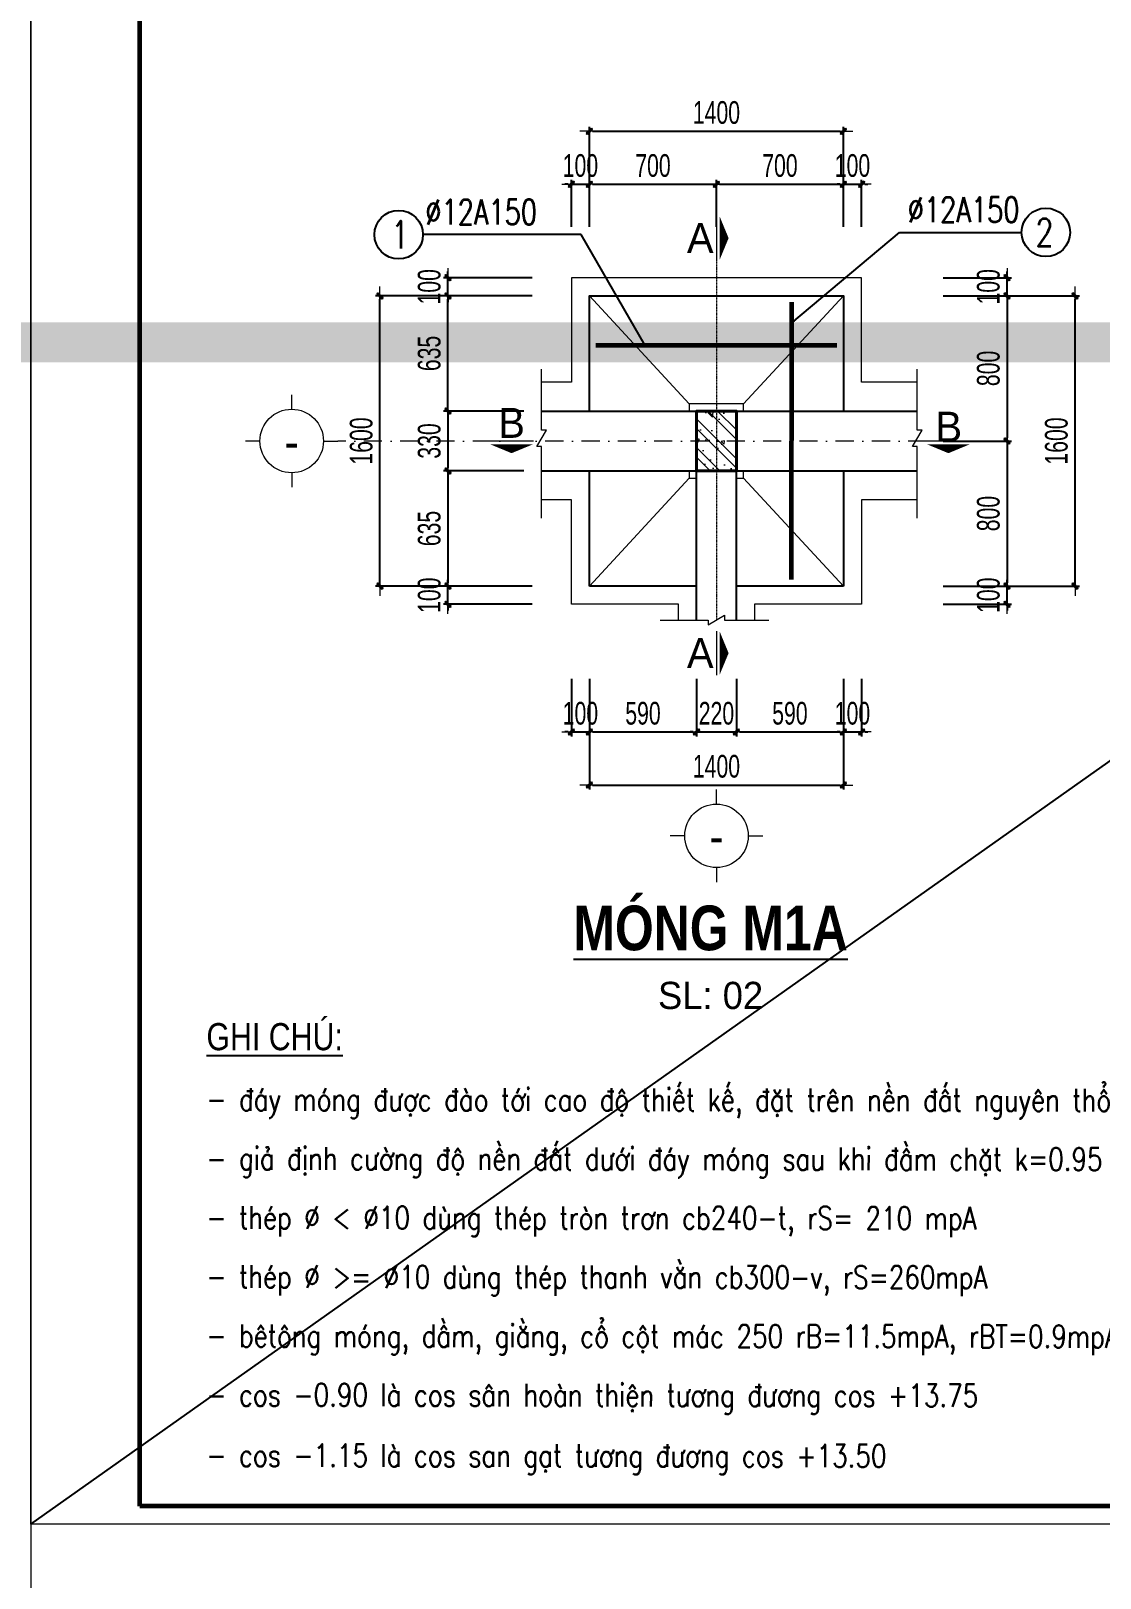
# Model space of a CAD drawing. Header units: millimetres. Extents: x -178395 to 493851, y -561170 to -280028.
# Drawn here: x -66675 to -60780, y -465812 to -457285 of the extents above; entities that cross this region are included whole.
import ezdxf
from ezdxf.enums import TextEntityAlignment as Align

# ---------------------------------------------------------------- set-up
doc = ezdxf.new("R2010")
doc.units = ezdxf.units.MM
doc.header["$MEASUREMENT"] = 0
doc.header["$PDMODE"] = 32
doc.linetypes.add('DASHDOT', pattern=[1, 0.5, -0.25, 0, -0.25])
doc.linetypes.add('HIDDEN', pattern=[0.375, 0.25, -0.125])
doc.layers.get('Defpoints').update_dxf_attribs({"color": 1})
doc.layers.add('HATCH', color=7, linetype='Continuous')
doc.layers.add('KCS_Plotter', color=11, linetype='Continuous', plot=False)
for name, color, linetype, lineweight in [('Khungten_LCDI', 7, 'Continuous', 5), ('LC Dim', 8, 'Continuous', 18), ('LC Hatch', 252, 'Continuous', 9), ('LC ISO', 153, 'Continuous', 13), ('LC Khac', 4, 'Continuous', 9), ('LC MANH DUT', 35, 'HIDDEN', 5), ('LC Net dam2', 6, 'Continuous', 40), ('LC Net dam3', 1, 'Continuous', 60), ('LC Net manh', 133, 'Continuous', 5), ('LC Net thay', 63, 'Continuous', 25), ('LC Net truc', 79, 'DASHDOT', 13), ('LC Text1', 3, 'Continuous', 20), ('LC Text2', 7, 'Continuous', 25)]:
    doc.layers.add(name, color=color, linetype=linetype, lineweight=lineweight)
doc.styles.add('HOATBIF', font='hoatbif.shx', dxfattribs={"width": 0.7})
doc.styles.add('Khungten', font='VHAVAN.TTF', dxfattribs={"width": 0.9, "height": 5000})
doc.styles.add('LC 1', font='VHAVANB.TTF')
doc.styles.add('LC 3', font='vnsimli.shx', dxfattribs={"width": 0.75})
doc.styles.add('LC3', font='VHARIALB.TTF', dxfattribs={"width": 0.8})
doc.styles.add('T2', font='VHARIAL.TTF', dxfattribs={"width": 0.8})
doc.styles.add('Title', font='VHBLACK.TTF', dxfattribs={"width": 0.8})
doc.dimstyles.new('1-100(1-50)', dxfattribs={"dimscale": 50, "dimtxt": 2.5, "dimasz": 0.35, "dimexe": 0.5, "dimexo": 0, "dimgap": 0.8, "dimtad": 1, "dimdec": 0, "dimzin": 0, "dimdsep": 46, "dimtxsty": 'HOATBIF', "dimblk1": 'DOT', "dimblk2": 'DOT', "dimsah": 1, "dimcen": -1, "dimdle": 1, "dimclrd": 256, "dimclre": 256, "dimclrt": 4, "dimadec": 3, "dimazin": 2, "dimtfac": 0.333333, "dimtdec": 0, "dimtix": 1, "dimtmove": 2, "dimatfit": 3, "dimldrblk": 'DOT', "dimfxl": 1, "dimtvp": 0.833333, "dimtolj": 1, "dimtzin": 0, "dimarcsym": 0})

# ---------------------------------------------------------------- blocks, each defined once
blk = doc.blocks.new('lcdi fix')
at = {"layer": 'Defpoints', "lineweight": 0}
blk.add_lwpolyline([(-1200, -14850), (-1200, 14850), (40800, 14850), (40800, -14850)], close=True, dxfattribs=at)
at = {"layer": 'Khungten_LCDI', "color": 5, "lineweight": 60}
blk.add_lwpolyline([(0, -14650), (0, 14650), (40600, 14650), (40600, -14650)], close=True, dxfattribs=at)
at = {"color": 7, "style": 'Khungten', "width": 0.8}
for tag, p in [('REVISION', (39498.8, -10746.3)), ('NGAYHT', (39546.1, -11609.4))]:
    blk.add_attdef(tag, text='', height=200, dxfattribs=at).set_placement(p, align=Align.CENTER)
at = {"layer": 'LC Text1', "color": 3, "style": 'LC 1', "width": 1.834006}
for tag, p, p2 in [('TENBANVE1', (36912.7, -8885.8), (40339.1, -8885.8)), ('TENBANVE2', (36912.7, -9562.5), (40339.1, -9562.5))]:
    blk.add_attdef(tag, text='', height=250, dxfattribs=at).set_placement(p, p2, align=Align.FIT)
at = {"layer": 'LC Text1', "style": 'Title', "width": 0.7}
blk.add_attdef('SOBANVE', text='', height=250, dxfattribs=at).set_placement((39562, -13896.2), align=Align.CENTER)
blk = doc.blocks.new('DOT')
at = {"layer": 'LC Dim'}
blk.add_line((-3, 0), (3, 0), dxfattribs=at)
at = {"layer": 'LC Dim', "color": 4}
blk.add_line((-1, -1), (1, 1), dxfattribs=at)
blk.add_lwpolyline([(0.5, 1), (-1, -0.5), (-0.5, -1), (1, 0.5)], close=True, dxfattribs=at)
blk = doc.blocks.new('*D202')
at = {"layer": 'Defpoints', "color": 0, "ltscale": 2, "transparency": 16777216}
for p in [(-63695.3, -460855.2), (-63595.3, -460855.2), (-63595.3, -461148.9)]:
    blk.add_point(p, dxfattribs=at)
at = {"layer": 'LC Dim', "lineweight": -2, "ltscale": 2, "transparency": 16777216}
for p, q in [((-63695.3, -460855.2), (-63695.3, -461173.9)), ((-63595.3, -460855.2), (-63595.3, -461173.9)), ((-63712.8, -461148.9), (-63730.3, -461148.9)), ((-63695.3, -461148.9), (-63595.3, -461148.9)), ((-63577.8, -461148.9), (-63560.3, -461148.9))]:
    blk.add_line(p, q, dxfattribs=at)
at = {"layer": 'LC Dim', "lineweight": -2, "ltscale": 2, "transparency": 16777216, "xscale": 17.5, "yscale": 17.5, "zscale": 17.5}
blk.add_blockref('DOT', (-63695.3, -461148.9), dxfattribs=at)
at = {"layer": 'LC Dim', "lineweight": -2, "ltscale": 2, "transparency": 16777216, "xscale": 17.5, "yscale": 17.5, "zscale": 17.5, "rotation": 180}
blk.add_blockref('DOT', (-63595.3, -461148.9), dxfattribs=at)
at = {"layer": 'LC Dim', "color": 4, "ltscale": 2, "transparency": 16777216, "insert": (-63645.3, -461046.4), "char_height": 125, "attachment_point": 5, "style": 'HOATBIF'}
blk.add_mtext('\\A1;100', dxfattribs=at)
blk = doc.blocks.new('_Dot')
at = {"color": 0, "linetype": 'ByBlock', "lineweight": -2}
blk.add_line((-0.5, 0), (-1, 0), dxfattribs=at)
at = {"color": 0, "linetype": 'ByBlock', "const_width": 0.5}
blk.add_lwpolyline([(-0.25, 0, 1), (0.25, 0, 1)], format="xyb", close=True, dxfattribs=at)
blk = doc.blocks.new('*D203')
at = {"layer": 'Defpoints', "color": 0, "transparency": 16777216}
for p in [(-63595.3, -460855.2), (-63005.3, -460855.2), (-63005.3, -461148.9)]:
    blk.add_point(p, dxfattribs=at)
at = {"layer": 'LC Dim', "lineweight": -2, "transparency": 16777216}
for p, q in [((-63595.3, -460855.2), (-63595.3, -461173.9)), ((-63005.3, -460855.2), (-63005.3, -461173.9)), ((-63577.8, -461148.9), (-63022.8, -461148.9))]:
    blk.add_line(p, q, dxfattribs=at)
at = {"layer": 'LC Dim', "lineweight": -2, "transparency": 16777216, "xscale": 17.5, "yscale": 17.5, "zscale": 17.5, "rotation": 180}
blk.add_blockref('DOT', (-63595.3, -461148.9), dxfattribs=at)
at = {"layer": 'LC Dim', "lineweight": -2, "transparency": 16777216, "xscale": 17.5, "yscale": 17.5, "zscale": 17.5}
blk.add_blockref('DOT', (-63005.3, -461148.9), dxfattribs=at)
at = {"layer": 'LC Dim', "color": 4, "transparency": 16777216, "insert": (-63300.3, -461046.4), "char_height": 125, "attachment_point": 5, "style": 'HOATBIF'}
blk.add_mtext('\\A1;590', dxfattribs=at)
blk = doc.blocks.new('*D204')
at = {"layer": 'Defpoints', "color": 0, "transparency": 16777216}
for p in [(-62785.3, -460855.2), (-62195.3, -460855.2), (-62195.3, -461148.9)]:
    blk.add_point(p, dxfattribs=at)
at = {"layer": 'LC Dim', "lineweight": -2, "transparency": 16777216}
for p, q in [((-62785.3, -460855.2), (-62785.3, -461173.9)), ((-62195.3, -460855.2), (-62195.3, -461173.9)), ((-62767.8, -461148.9), (-62212.8, -461148.9))]:
    blk.add_line(p, q, dxfattribs=at)
at = {"layer": 'LC Dim', "lineweight": -2, "transparency": 16777216, "xscale": 17.5, "yscale": 17.5, "zscale": 17.5, "rotation": 180}
blk.add_blockref('DOT', (-62785.3, -461148.9), dxfattribs=at)
at = {"layer": 'LC Dim', "lineweight": -2, "transparency": 16777216, "xscale": 17.5, "yscale": 17.5, "zscale": 17.5}
blk.add_blockref('DOT', (-62195.3, -461148.9), dxfattribs=at)
at = {"layer": 'LC Dim', "color": 4, "transparency": 16777216, "insert": (-62490.3, -461046.4), "char_height": 125, "attachment_point": 5, "style": 'HOATBIF'}
blk.add_mtext('\\A1;590', dxfattribs=at)
blk = doc.blocks.new('*D205')
at = {"layer": 'Defpoints', "color": 0, "transparency": 16777216}
for p in [(-62195.3, -460855.2), (-62095.3, -460855.2), (-62095.3, -461148.9)]:
    blk.add_point(p, dxfattribs=at)
at = {"layer": 'LC Dim', "lineweight": -2, "transparency": 16777216}
for p, q in [((-62195.3, -460855.2), (-62195.3, -461173.9)), ((-62095.3, -460855.2), (-62095.3, -461173.9)), ((-62212.8, -461148.9), (-62230.3, -461148.9)), ((-62195.3, -461148.9), (-62095.3, -461148.9)), ((-62077.8, -461148.9), (-62060.3, -461148.9))]:
    blk.add_line(p, q, dxfattribs=at)
at = {"layer": 'LC Dim', "lineweight": -2, "transparency": 16777216, "xscale": 17.5, "yscale": 17.5, "zscale": 17.5}
blk.add_blockref('DOT', (-62195.3, -461148.9), dxfattribs=at)
at = {"layer": 'LC Dim', "lineweight": -2, "transparency": 16777216, "xscale": 17.5, "yscale": 17.5, "zscale": 17.5, "rotation": 180}
blk.add_blockref('DOT', (-62095.3, -461148.9), dxfattribs=at)
at = {"layer": 'LC Dim', "color": 4, "transparency": 16777216, "insert": (-62145.3, -461046.4), "char_height": 125, "attachment_point": 5, "style": 'HOATBIF'}
blk.add_mtext('\\A1;100', dxfattribs=at)
blk = doc.blocks.new('*D206')
at = {"layer": 'Defpoints', "color": 0, "transparency": 16777216}
for p in [(-63595.3, -460855.2), (-62195.3, -460855.2), (-62195.3, -461441.2)]:
    blk.add_point(p, dxfattribs=at)
at = {"layer": 'LC Dim', "lineweight": -2, "transparency": 16777216}
for p, q in [((-63595.3, -460855.2), (-63595.3, -461466.2)), ((-62195.3, -460855.2), (-62195.3, -461466.2)), ((-63577.8, -461441.2), (-62212.8, -461441.2))]:
    blk.add_line(p, q, dxfattribs=at)
at = {"layer": 'LC Dim', "lineweight": -2, "transparency": 16777216, "xscale": 17.5, "yscale": 17.5, "zscale": 17.5, "rotation": 180}
blk.add_blockref('DOT', (-63595.3, -461441.2), dxfattribs=at)
at = {"layer": 'LC Dim', "lineweight": -2, "transparency": 16777216, "xscale": 17.5, "yscale": 17.5, "zscale": 17.5}
blk.add_blockref('DOT', (-62195.3, -461441.2), dxfattribs=at)
at = {"layer": 'LC Dim', "color": 4, "transparency": 16777216, "insert": (-62895.3, -461338.7), "char_height": 125, "attachment_point": 5, "style": 'HOATBIF'}
blk.add_mtext('\\A1;1400', dxfattribs=at)
blk = doc.blocks.new('*D207')
at = {"layer": 'Defpoints', "color": 0, "transparency": 16777216}
for p in [(-61645.4, -460345), (-61293.3, -460345), (-61645.4, -460445)]:
    blk.add_point(p, dxfattribs=at)
at = {"layer": 'LC Dim', "lineweight": -2, "transparency": 16777216}
for p, q in [((-61293.3, -460327.5), (-61293.3, -460310)), ((-61645.4, -460345), (-61268.3, -460345)), ((-61293.3, -460445), (-61293.3, -460345)), ((-61645.4, -460445), (-61268.3, -460445)), ((-61293.3, -460462.5), (-61293.3, -460480))]:
    blk.add_line(p, q, dxfattribs=at)
at = {"layer": 'LC Dim', "lineweight": -2, "transparency": 16777216, "xscale": 17.5, "yscale": 17.5, "zscale": 17.5}
for p, rotation in [((-61293.3, -460345), 270), ((-61293.3, -460445), 90)]:
    blk.add_blockref('DOT', p, dxfattribs=dict(at, rotation=rotation))
at = {"layer": 'LC Dim', "color": 4, "transparency": 16777216, "insert": (-61395.8, -460395), "char_height": 125, "attachment_point": 5, "rotation": 90, "style": 'HOATBIF'}
blk.add_mtext('\\A1;100', dxfattribs=at)
blk = doc.blocks.new('*D208')
at = {"layer": 'Defpoints', "color": 0, "transparency": 16777216}
for p in [(-61645.4, -458645), (-61293.3, -458645), (-61645.4, -458745)]:
    blk.add_point(p, dxfattribs=at)
at = {"layer": 'LC Dim', "lineweight": -2, "transparency": 16777216}
for p, q in [((-61293.3, -458627.5), (-61293.3, -458610)), ((-61645.4, -458645), (-61268.3, -458645)), ((-61293.3, -458745), (-61293.3, -458645)), ((-61645.4, -458745), (-61268.3, -458745)), ((-61293.3, -458762.5), (-61293.3, -458780))]:
    blk.add_line(p, q, dxfattribs=at)
at = {"layer": 'LC Dim', "lineweight": -2, "transparency": 16777216, "xscale": 17.5, "yscale": 17.5, "zscale": 17.5}
for p, rotation in [((-61293.3, -458645), 270), ((-61293.3, -458745), 90)]:
    blk.add_blockref('DOT', p, dxfattribs=dict(at, rotation=rotation))
at = {"layer": 'LC Dim', "color": 4, "transparency": 16777216, "insert": (-61395.8, -458695), "char_height": 125, "attachment_point": 5, "rotation": 90, "style": 'HOATBIF'}
blk.add_mtext('\\A1;100', dxfattribs=at)
blk = doc.blocks.new('*D209')
at = {"layer": 'Defpoints', "color": 0, "transparency": 16777216}
for p in [(-61645.4, -458745), (-60918.3, -458745), (-61645.4, -460345)]:
    blk.add_point(p, dxfattribs=at)
at = {"layer": 'LC Dim', "lineweight": -2, "transparency": 16777216}
for p, q in [((-61645.4, -458745), (-60893.3, -458745)), ((-60918.3, -460327.5), (-60918.3, -458762.5)), ((-61645.4, -460345), (-60893.3, -460345))]:
    blk.add_line(p, q, dxfattribs=at)
at = {"layer": 'LC Dim', "lineweight": -2, "transparency": 16777216, "xscale": 17.5, "yscale": 17.5, "zscale": 17.5}
for p, rotation in [((-60918.3, -458745), 90), ((-60918.3, -460345), 270)]:
    blk.add_blockref('DOT', p, dxfattribs=dict(at, rotation=rotation))
at = {"layer": 'LC Dim', "color": 4, "transparency": 16777216, "insert": (-61020.8, -459545), "char_height": 125, "attachment_point": 5, "rotation": 90, "style": 'HOATBIF'}
blk.add_mtext('\\A1;1600', dxfattribs=at)
blk = doc.blocks.new('*D210')
at = {"layer": 'Defpoints', "color": 0, "ltscale": 2, "transparency": 16777216}
for p in [(-63595.3, -458129.8), (-63695.3, -458364.4), (-63595.3, -458364.4)]:
    blk.add_point(p, dxfattribs=at)
at = {"layer": 'LC Dim', "lineweight": -2, "ltscale": 2, "transparency": 16777216}
for p, q in [((-63712.8, -458129.8), (-63730.3, -458129.8)), ((-63695.3, -458364.4), (-63695.3, -458104.8)), ((-63695.3, -458129.8), (-63595.3, -458129.8)), ((-63595.3, -458364.4), (-63595.3, -458104.8)), ((-63577.8, -458129.8), (-63560.3, -458129.8))]:
    blk.add_line(p, q, dxfattribs=at)
at = {"layer": 'LC Dim', "lineweight": -2, "ltscale": 2, "transparency": 16777216, "xscale": 17.5, "yscale": 17.5, "zscale": 17.5}
blk.add_blockref('DOT', (-63695.3, -458129.8), dxfattribs=at)
at = {"layer": 'LC Dim', "lineweight": -2, "ltscale": 2, "transparency": 16777216, "xscale": 17.5, "yscale": 17.5, "zscale": 17.5, "rotation": 180}
blk.add_blockref('DOT', (-63595.3, -458129.8), dxfattribs=at)
at = {"layer": 'LC Dim', "color": 4, "ltscale": 2, "transparency": 16777216, "insert": (-63645.3, -458027.3), "char_height": 125, "attachment_point": 5, "style": 'HOATBIF'}
blk.add_mtext('\\A1;100', dxfattribs=at)
blk = doc.blocks.new('*D211')
at = {"layer": 'Defpoints', "color": 0, "transparency": 16777216}
for p in [(-62895.3, -458129.8), (-63595.3, -458364.4), (-62895.3, -458364.4)]:
    blk.add_point(p, dxfattribs=at)
at = {"layer": 'LC Dim', "lineweight": -2, "transparency": 16777216}
for p, q in [((-63595.3, -458364.4), (-63595.3, -458104.8)), ((-63577.8, -458129.8), (-62912.8, -458129.8)), ((-62895.3, -458364.4), (-62895.3, -458104.8))]:
    blk.add_line(p, q, dxfattribs=at)
at = {"layer": 'LC Dim', "lineweight": -2, "transparency": 16777216, "xscale": 17.5, "yscale": 17.5, "zscale": 17.5, "rotation": 180}
blk.add_blockref('DOT', (-63595.3, -458129.8), dxfattribs=at)
at = {"layer": 'LC Dim', "lineweight": -2, "transparency": 16777216, "xscale": 17.5, "yscale": 17.5, "zscale": 17.5}
blk.add_blockref('DOT', (-62895.3, -458129.8), dxfattribs=at)
at = {"layer": 'LC Dim', "color": 4, "transparency": 16777216, "insert": (-63245.3, -458027.3), "char_height": 125, "attachment_point": 5, "style": 'HOATBIF'}
blk.add_mtext('\\A1;700', dxfattribs=at)
blk = doc.blocks.new('*D212')
at = {"layer": 'Defpoints', "color": 0, "transparency": 16777216}
for p in [(-62195.3, -458129.8), (-62895.3, -458364.4), (-62195.3, -458364.4)]:
    blk.add_point(p, dxfattribs=at)
at = {"layer": 'LC Dim', "lineweight": -2, "transparency": 16777216}
for p, q in [((-62895.3, -458364.4), (-62895.3, -458104.8)), ((-62877.8, -458129.8), (-62212.8, -458129.8)), ((-62195.3, -458364.4), (-62195.3, -458104.8))]:
    blk.add_line(p, q, dxfattribs=at)
at = {"layer": 'LC Dim', "lineweight": -2, "transparency": 16777216, "xscale": 17.5, "yscale": 17.5, "zscale": 17.5, "rotation": 180}
blk.add_blockref('DOT', (-62895.3, -458129.8), dxfattribs=at)
at = {"layer": 'LC Dim', "lineweight": -2, "transparency": 16777216, "xscale": 17.5, "yscale": 17.5, "zscale": 17.5}
blk.add_blockref('DOT', (-62195.3, -458129.8), dxfattribs=at)
at = {"layer": 'LC Dim', "color": 4, "transparency": 16777216, "insert": (-62545.3, -458027.3), "char_height": 125, "attachment_point": 5, "style": 'HOATBIF'}
blk.add_mtext('\\A1;700', dxfattribs=at)
blk = doc.blocks.new('*D213')
at = {"layer": 'Defpoints', "color": 0, "transparency": 16777216}
for p in [(-62095.3, -458129.8), (-62195.3, -458364.4), (-62095.3, -458364.4)]:
    blk.add_point(p, dxfattribs=at)
at = {"layer": 'LC Dim', "lineweight": -2, "transparency": 16777216}
for p, q in [((-62212.8, -458129.8), (-62230.3, -458129.8)), ((-62195.3, -458364.4), (-62195.3, -458104.8)), ((-62195.3, -458129.8), (-62095.3, -458129.8)), ((-62095.3, -458364.4), (-62095.3, -458104.8)), ((-62077.8, -458129.8), (-62060.3, -458129.8))]:
    blk.add_line(p, q, dxfattribs=at)
at = {"layer": 'LC Dim', "lineweight": -2, "transparency": 16777216, "xscale": 17.5, "yscale": 17.5, "zscale": 17.5}
blk.add_blockref('DOT', (-62195.3, -458129.8), dxfattribs=at)
at = {"layer": 'LC Dim', "lineweight": -2, "transparency": 16777216, "xscale": 17.5, "yscale": 17.5, "zscale": 17.5, "rotation": 180}
blk.add_blockref('DOT', (-62095.3, -458129.8), dxfattribs=at)
at = {"layer": 'LC Dim', "color": 4, "transparency": 16777216, "insert": (-62145.3, -458027.3), "char_height": 125, "attachment_point": 5, "style": 'HOATBIF'}
blk.add_mtext('\\A1;100', dxfattribs=at)
blk = doc.blocks.new('*D214')
at = {"layer": 'Defpoints', "color": 0, "transparency": 16777216}
for p in [(-62195.3, -457837.6), (-63595.3, -458364.4), (-62195.3, -458364.4)]:
    blk.add_point(p, dxfattribs=at)
at = {"layer": 'LC Dim', "lineweight": -2, "transparency": 16777216}
for p, q in [((-63595.3, -458364.4), (-63595.3, -457812.6)), ((-63577.8, -457837.6), (-62212.8, -457837.6)), ((-62195.3, -458364.4), (-62195.3, -457812.6))]:
    blk.add_line(p, q, dxfattribs=at)
at = {"layer": 'LC Dim', "lineweight": -2, "transparency": 16777216, "xscale": 17.5, "yscale": 17.5, "zscale": 17.5, "rotation": 180}
blk.add_blockref('DOT', (-63595.3, -457837.6), dxfattribs=at)
at = {"layer": 'LC Dim', "lineweight": -2, "transparency": 16777216, "xscale": 17.5, "yscale": 17.5, "zscale": 17.5}
blk.add_blockref('DOT', (-62195.3, -457837.6), dxfattribs=at)
at = {"layer": 'LC Dim', "color": 4, "transparency": 16777216, "insert": (-62895.3, -457735.1), "char_height": 125, "attachment_point": 5, "style": 'HOATBIF'}
blk.add_mtext('\\A1;1400', dxfattribs=at)
blk = doc.blocks.new('*D215')
at = {"layer": 'Defpoints', "color": 0, "transparency": 16777216}
for p in [(-63005.3, -460855.2), (-62785.3, -460855.2), (-62785.3, -461148.9)]:
    blk.add_point(p, dxfattribs=at)
at = {"layer": 'LC Dim', "lineweight": -2, "transparency": 16777216}
for p, q in [((-63005.3, -460855.2), (-63005.3, -461173.9)), ((-62785.3, -460855.2), (-62785.3, -461173.9)), ((-63022.8, -461148.9), (-63040.3, -461148.9)), ((-63005.3, -461148.9), (-62785.3, -461148.9)), ((-62767.8, -461148.9), (-62750.3, -461148.9))]:
    blk.add_line(p, q, dxfattribs=at)
at = {"layer": 'LC Dim', "lineweight": -2, "transparency": 16777216, "xscale": 17.5, "yscale": 17.5, "zscale": 17.5}
blk.add_blockref('DOT', (-63005.3, -461148.9), dxfattribs=at)
at = {"layer": 'LC Dim', "lineweight": -2, "transparency": 16777216, "xscale": 17.5, "yscale": 17.5, "zscale": 17.5, "rotation": 180}
blk.add_blockref('DOT', (-62785.3, -461148.9), dxfattribs=at)
at = {"layer": 'LC Dim', "color": 4, "transparency": 16777216, "insert": (-62895.3, -461046.4), "char_height": 125, "attachment_point": 5, "style": 'HOATBIF'}
blk.add_mtext('\\A1;220', dxfattribs=at)
blk = doc.blocks.new('*D216')
at = {"layer": 'Defpoints', "color": 0, "transparency": 16777216}
for p in [(-64375.9, -460345), (-63911.7, -460345), (-63911.7, -460445)]:
    blk.add_point(p, dxfattribs=at)
at = {"layer": 'LC Dim', "lineweight": -2, "transparency": 16777216}
for p, q in [((-64375.9, -460327.5), (-64375.9, -460310)), ((-63911.7, -460345), (-64400.9, -460345)), ((-64375.9, -460445), (-64375.9, -460345)), ((-63911.7, -460445), (-64400.9, -460445)), ((-64375.9, -460462.5), (-64375.9, -460480))]:
    blk.add_line(p, q, dxfattribs=at)
at = {"layer": 'LC Dim', "lineweight": -2, "transparency": 16777216, "xscale": 17.5, "yscale": 17.5, "zscale": 17.5}
for p, rotation in [((-64375.9, -460345), 270), ((-64375.9, -460445), 90)]:
    blk.add_blockref('DOT', p, dxfattribs=dict(at, rotation=rotation))
at = {"layer": 'LC Dim', "color": 4, "transparency": 16777216, "insert": (-64478.4, -460395), "char_height": 125, "attachment_point": 5, "rotation": 90, "style": 'HOATBIF'}
blk.add_mtext('\\A1;100', dxfattribs=at)
blk = doc.blocks.new('*D217')
at = {"layer": 'Defpoints', "color": 0, "transparency": 16777216}
for p in [(-64375.9, -458745), (-63957.9, -458745), (-63957.9, -459380)]:
    blk.add_point(p, dxfattribs=at)
at = {"layer": 'LC Dim', "lineweight": -2, "transparency": 16777216}
for p, q in [((-63957.9, -458745), (-64400.9, -458745)), ((-64375.9, -459362.5), (-64375.9, -458762.5)), ((-63957.9, -459380), (-64400.9, -459380))]:
    blk.add_line(p, q, dxfattribs=at)
at = {"layer": 'LC Dim', "lineweight": -2, "transparency": 16777216, "xscale": 17.5, "yscale": 17.5, "zscale": 17.5}
for p, rotation in [((-64375.9, -458745), 90), ((-64375.9, -459380), 270)]:
    blk.add_blockref('DOT', p, dxfattribs=dict(at, rotation=rotation))
at = {"layer": 'LC Dim', "color": 4, "transparency": 16777216, "insert": (-64478.4, -459062.5), "char_height": 125, "attachment_point": 5, "rotation": 90, "style": 'HOATBIF'}
blk.add_mtext('\\A1;635', dxfattribs=at)
blk = doc.blocks.new('*D218')
at = {"layer": 'Defpoints', "color": 0, "transparency": 16777216}
for p in [(-64375.9, -458645), (-63911.7, -458645), (-63911.7, -458745)]:
    blk.add_point(p, dxfattribs=at)
at = {"layer": 'LC Dim', "lineweight": -2, "transparency": 16777216}
for p, q in [((-64375.9, -458627.5), (-64375.9, -458610)), ((-63911.7, -458645), (-64400.9, -458645)), ((-64375.9, -458745), (-64375.9, -458645)), ((-63911.7, -458745), (-64400.9, -458745)), ((-64375.9, -458762.5), (-64375.9, -458780))]:
    blk.add_line(p, q, dxfattribs=at)
at = {"layer": 'LC Dim', "lineweight": -2, "transparency": 16777216, "xscale": 17.5, "yscale": 17.5, "zscale": 17.5}
for p, rotation in [((-64375.9, -458645), 270), ((-64375.9, -458745), 90)]:
    blk.add_blockref('DOT', p, dxfattribs=dict(at, rotation=rotation))
at = {"layer": 'LC Dim', "color": 4, "transparency": 16777216, "insert": (-64478.4, -458695), "char_height": 125, "attachment_point": 5, "rotation": 90, "style": 'HOATBIF'}
blk.add_mtext('\\A1;100', dxfattribs=at)
blk = doc.blocks.new('*D219')
at = {"layer": 'Defpoints', "color": 0, "transparency": 16777216}
for p in [(-64750.9, -458745), (-63911.7, -458745), (-63911.7, -460345)]:
    blk.add_point(p, dxfattribs=at)
at = {"layer": 'LC Dim', "lineweight": -2, "transparency": 16777216}
for p, q in [((-63911.7, -458745), (-64775.9, -458745)), ((-64750.9, -460327.5), (-64750.9, -458762.5)), ((-63911.7, -460345), (-64775.9, -460345))]:
    blk.add_line(p, q, dxfattribs=at)
at = {"layer": 'LC Dim', "lineweight": -2, "transparency": 16777216, "xscale": 17.5, "yscale": 17.5, "zscale": 17.5}
for p, rotation in [((-64750.9, -458745), 90), ((-64750.9, -460345), 270)]:
    blk.add_blockref('DOT', p, dxfattribs=dict(at, rotation=rotation))
at = {"layer": 'LC Dim', "color": 4, "transparency": 16777216, "insert": (-64853.4, -459545), "char_height": 125, "attachment_point": 5, "rotation": 90, "style": 'HOATBIF'}
blk.add_mtext('\\A1;1600', dxfattribs=at)
blk = doc.blocks.new('TTRUC')
at = {"layer": 'LC ISO'}
for p, q in [((0, 6.95), (0, 10.13)), ((-6.95, 0), (-10.13, 0)), ((6.95, 0), (10.13, 0)), ((0, -6.95), (0, -10.13))]:
    blk.add_line(p, q, dxfattribs=at)
at = {"layer": 'LC Net manh'}
blk.add_circle((0, 0), 6.95, dxfattribs=at)
blk = doc.blocks.new('*D273')
at = {"layer": 'Defpoints', "color": 0, "transparency": 16777216}
for p in [(-63957.9, -459380), (-64375.9, -459710), (-63957.9, -459710)]:
    blk.add_point(p, dxfattribs=at)
at = {"layer": 'LC Dim', "lineweight": -2, "transparency": 16777216}
for p, q in [((-63957.9, -459380), (-64400.9, -459380)), ((-64375.9, -459397.5), (-64375.9, -459692.5)), ((-63957.9, -459710), (-64400.9, -459710))]:
    blk.add_line(p, q, dxfattribs=at)
at = {"layer": 'LC Dim', "lineweight": -2, "transparency": 16777216, "xscale": 17.5, "yscale": 17.5, "zscale": 17.5}
for p, rotation in [((-64375.9, -459380), 90), ((-64375.9, -459710), 270)]:
    blk.add_blockref('DOT', p, dxfattribs=dict(at, rotation=rotation))
at = {"layer": 'LC Dim', "color": 4, "transparency": 16777216, "insert": (-64478.4, -459545), "char_height": 125, "attachment_point": 5, "rotation": 90, "style": 'HOATBIF'}
blk.add_mtext('\\A1;330', dxfattribs=at)
blk = doc.blocks.new('*D274')
at = {"layer": 'Defpoints', "color": 0, "transparency": 16777216}
for p in [(-63957.9, -459710), (-64375.9, -460345), (-63957.9, -460345)]:
    blk.add_point(p, dxfattribs=at)
at = {"layer": 'LC Dim', "lineweight": -2, "transparency": 16777216}
for p, q in [((-63957.9, -459710), (-64400.9, -459710)), ((-64375.9, -459727.5), (-64375.9, -460327.5)), ((-63957.9, -460345), (-64400.9, -460345))]:
    blk.add_line(p, q, dxfattribs=at)
at = {"layer": 'LC Dim', "lineweight": -2, "transparency": 16777216, "xscale": 17.5, "yscale": 17.5, "zscale": 17.5}
for p, rotation in [((-64375.9, -459710), 90), ((-64375.9, -460345), 270)]:
    blk.add_blockref('DOT', p, dxfattribs=dict(at, rotation=rotation))
at = {"layer": 'LC Dim', "color": 4, "transparency": 16777216, "insert": (-64478.4, -460027.5), "char_height": 125, "attachment_point": 5, "rotation": 90, "style": 'HOATBIF'}
blk.add_mtext('\\A1;635', dxfattribs=at)
blk = doc.blocks.new('*D275')
at = {"layer": 'Defpoints', "color": 0, "transparency": 16777216}
for p in [(-61645.4, -458745), (-61645.4, -459545), (-61293.3, -459545)]:
    blk.add_point(p, dxfattribs=at)
at = {"layer": 'LC Dim', "lineweight": -2, "transparency": 16777216}
for p, q in [((-61645.4, -458745), (-61268.3, -458745)), ((-61293.3, -458762.5), (-61293.3, -459527.5)), ((-61645.4, -459545), (-61268.3, -459545))]:
    blk.add_line(p, q, dxfattribs=at)
at = {"layer": 'LC Dim', "lineweight": -2, "transparency": 16777216, "xscale": 17.5, "yscale": 17.5, "zscale": 17.5}
for p, rotation in [((-61293.3, -458745), 90), ((-61293.3, -459545), 270)]:
    blk.add_blockref('DOT', p, dxfattribs=dict(at, rotation=rotation))
at = {"layer": 'LC Dim', "color": 4, "transparency": 16777216, "insert": (-61395.8, -459145), "char_height": 125, "attachment_point": 5, "rotation": 90, "style": 'HOATBIF'}
blk.add_mtext('\\A1;800', dxfattribs=at)
blk = doc.blocks.new('*D276')
at = {"layer": 'Defpoints', "color": 0, "transparency": 16777216}
for p in [(-61645.4, -459545), (-61645.4, -460345), (-61293.3, -460345)]:
    blk.add_point(p, dxfattribs=at)
at = {"layer": 'LC Dim', "lineweight": -2, "transparency": 16777216}
for p, q in [((-61645.4, -459545), (-61268.3, -459545)), ((-61293.3, -459562.5), (-61293.3, -460327.5)), ((-61645.4, -460345), (-61268.3, -460345))]:
    blk.add_line(p, q, dxfattribs=at)
at = {"layer": 'LC Dim', "lineweight": -2, "transparency": 16777216, "xscale": 17.5, "yscale": 17.5, "zscale": 17.5}
for p, rotation in [((-61293.3, -459545), 90), ((-61293.3, -460345), 270)]:
    blk.add_blockref('DOT', p, dxfattribs=dict(at, rotation=rotation))
at = {"layer": 'LC Dim', "color": 4, "transparency": 16777216, "insert": (-61395.8, -459945), "char_height": 125, "attachment_point": 5, "rotation": 90, "style": 'HOATBIF'}
blk.add_mtext('\\A1;800', dxfattribs=at)
blk = doc.blocks.new('TIEUDE1')
at = {"layer": 'LC Text2', "color": 7, "style": 'LC 1'}
blk.add_attdef('TIªU§Ò', text='', height=5, dxfattribs=at).set_placement((0, 0), align=Align.BOTTOM_CENTER)
blk.add_attdef('TL', text='', height=3, dxfattribs=at).set_placement((0, -2), align=Align.TOP_CENTER)

msp = doc.modelspace()

# ---------------------------------------------------------------- hatches: boundary and pattern name
at = {"layer": 'HATCH', "ltscale": 750}
h = msp.add_hatch(dxfattribs=at)
h.set_pattern_fill('ANSI31', color=256)
h.set_pattern_definition([(45, (0, 0), (-0.088388347648, 0.088388347648), [])])
edge = h.paths.add_edge_path()
edge.add_line((-102174, -459940.5), (-102174, -458890.5))
edge.add_line((-102174, -458890.5), (-59954, -458890.5))
edge.add_line((-59954, -458890.5), (-59954, -459940.5))
edge.add_line((-60174, -459940.5), (-60174, -459110.5))
edge.add_line((-60174, -459110.5), (-101954, -459110.5))
edge.add_line((-101954, -459110.5), (-101954, -459940.5))
at = {"layer": 'LC Hatch', "ltscale": 2}
h = msp.add_hatch(dxfattribs=at)
h.set_pattern_fill('BTCT', color=256, scale=30, angle=90)
h.set_pattern_definition([(140, (-3e-10, -3e-10), (18.82564, 215.178055), [22.5, -247.5]), (85, (-3e-10, -3e-10), (-225.65764, -41.6254), [18, -198]), (190.4514, (1.57, 17.93), (-206.83186, 173.55281), [19.12206, -210.34263]), (136.1842, (-60, -3e-10), (49.6557, 320.17231), [33.75, -371.25]), (186.6356, (-55.86, 26.68), (-292.23536, 280.39881), [28.68309, -315.5139]), (81.1842, (-60, -3e-10), (-292.23558, 280.39858), [27, -297]), (111, (-45, 30), (120.78567, 179.072116), [22.5, -247.5]), (56, (-45, 30), (-217.54501, 72.9946), [18, -198]), (161.4514, (-34.93, 44.92), (-96.75915, 252.06679), [19.12206, -210.34263]), (127.5, (-3e-10, -3e-10), (-99.868156, 3.647957), [0, -195.6, 0, -201, 0, -198.75]), (97.5, (-3e-10, -3e-10), (-118.323514, 78.92086), [0, -114.6, 0, -191.1, 0, -75.75]), (57.5, (-3e-10, -66.9), (6.766462, 160.146731), [0, -75, 0, -234, 0, -310.5]), (47.5, (-3e-10, -96.9), (-30.031495, 174.95585), [0, -97.5, 0, -155.4, 0, -220.5]), (135, (-3e-10, -3e-10), (-79.549513, -79.549513), []), (135, (-3e-10, 53.03), (-79.549513, -79.549513), [])])
h.paths.add_polyline_path([(-63005.3, -459710), (-62785.3, -459710), (-62785.3, -459380), (-63005.3, -459380)])

# ---------------------------------------------------------------- linework, layer by layer
at = {"layer": 'KCS_Plotter'}
msp.add_line((-66674.7, -465515.4), (-45674.7, -450665.4), dxfattribs=at)
at = {"layer": 'LC Khac', "color": 1, "ltscale": 2}
for p, q in [((-62895.3, -458305.3), (-62895.3, -458548)), ((-63903.4, -459545), (-64146.1, -459545)), ((-61495.2, -459545), (-61737.9, -459545)), ((-62895.3, -460592.8), (-62895.3, -460835.5))]:
    msp.add_line(p, q, dxfattribs=at)
for points in [[(-62828.3, -458426.7, 0, 235.7, 0), (-62877, -458426.7, 137.5, 137.5, 0)], [(-64024.8, -459612.1, 0, 235.7, 0), (-64024.8, -459563.3, 137.5, 137.5, 0)], [(-61616.5, -459612.1, 0, 235.7, 0), (-61616.5, -459563.3, 137.5, 137.5, 0)], [(-62828.3, -460714.1, 0, 235.7, 0), (-62877, -460714.1, 137.5, 137.5, 0)]]:
    msp.add_lwpolyline(points, format="xyseb", dxfattribs=at)
at = {"layer": 'LC MANH DUT', "ltscale": 100}
msp.add_lwpolyline([(-62785.3, -459710), (-62785.3, -459380), (-63005.3, -459380), (-63005.3, -459710)], close=True, dxfattribs=at)
at = {"layer": 'LC Net dam2', "ltscale": 5}
msp.add_lwpolyline([(-62785.3, -459710), (-62785.3, -459380), (-63005.3, -459380), (-63005.3, -459710)], close=True, dxfattribs=at)
at = {"layer": 'LC Net dam3'}
for p, q in [((-62481.5, -460308.5), (-62478.8, -458780.6)), ((-62232, -459019.3), (-63559.4, -459019.3))]:
    msp.add_line(p, q, dxfattribs=at)
at = {"layer": 'LC Net manh'}
for p, q in [((-63045.3, -459340), (-63595.3, -458745)), ((-62745.3, -459340), (-62195.3, -458745)), ((-63045.3, -459750), (-63595.3, -460345)), ((-62745.3, -459750), (-62195.3, -460345))]:
    msp.add_line(p, q, dxfattribs=at)
for points in [[(-61788.3, -459220), (-62095.3, -459220), (-62095.3, -458645), (-63695.3, -458645), (-63695.3, -459220), (-63860.6, -459220)], [(-62745.3, -459380), (-62745.3, -459340), (-63045.3, -459340), (-63045.3, -459380)], [(-63045.3, -459710), (-63045.3, -459750), (-63005.3, -459750)], [(-62785.3, -459750), (-62745.3, -459750), (-62745.3, -459710)], [(-63105.3, -460532.9), (-63105.3, -460445), (-63695.3, -460445), (-63695.3, -459870), (-63860.6, -459870)], [(-61788.3, -459870), (-62095.3, -459870), (-62095.3, -460445), (-62685.3, -460445), (-62685.3, -460532.9)]]:
    msp.add_lwpolyline(points, dxfattribs=at)
at = {"layer": 'LC Net manh', "ltscale": 2}
for points in [[(-63860.6, -459970.5), (-63860.6, -459574.8), (-63886.5, -459574.8), (-63832.9, -459484.8), (-63860.6, -459484.8), (-63860.6, -459148.7)], [(-61788.3, -459970.5), (-61788.3, -459574.8), (-61814.2, -459574.8), (-61760.7, -459484.8), (-61788.3, -459484.8), (-61788.3, -459148.7)], [(-63205.8, -460532.9), (-62940.3, -460532.9), (-62940.3, -460558.8), (-62850.3, -460505.3), (-62850.3, -460532.9), (-62605.8, -460532.9)]]:
    msp.add_lwpolyline(points, dxfattribs=at)
at = {"layer": 'LC Net thay'}
for p, q in [((-63860.6, -459380), (-61788.3, -459380)), ((-63860.6, -459710), (-61788.3, -459710)), ((-63595.3, -460345), (-63595.3, -459710)), ((-63005.3, -460532.9), (-63005.3, -459710)), ((-62785.3, -460532.9), (-62785.3, -459710)), ((-62195.3, -459710), (-62195.3, -460345)), ((-63005.3, -460345), (-63595.3, -460345)), ((-62195.3, -460345), (-62785.3, -460345))]:
    msp.add_line(p, q, dxfattribs=at)
for points in [[(-63595.3, -459380), (-63595.3, -458745), (-63005.3, -458745)], [(-63005.3, -458745), (-62195.3, -458745), (-62195.3, -459380)]]:
    msp.add_lwpolyline(points, dxfattribs=at)
at = {"layer": 'LC Net truc', "ltscale": 0.7}
msp.add_line((-62895.3, -458246.8), (-62895.3, -460532), dxfattribs=at)
at = {"layer": 'LC Net truc', "ltscale": 200}
msp.add_line((-61737.9, -459545), (-64981.9, -459545), dxfattribs=at)
at = {"layer": 'LC Text2', "ltscale": 100}
for centre in [(-64647.1, -458407.6), (-61079.2, -458395.1)]:
    msp.add_circle(centre, 133.8, dxfattribs=at)

# ---------------------------------------------------------------- block references
at = {"layer": 'LC ISO', "xscale": 25.19610424696835, "yscale": 25.19610424696835, "zscale": 25.19610424696835}
for p in [(-65237.2, -459545), (-62895.3, -461721.5)]:
    msp.add_blockref('TTRUC', p, dxfattribs=at)
at = {"layer": 'LC Net thay'}
msp.add_blockref('lcdi fix', (-107474.7, -465515.4), dxfattribs=at)
at = {"layer": 'LC Net thay', "xscale": 0.5000000000000013, "yscale": 0.5000000000000013, "zscale": 0.5000000000000013}
msp.add_blockref('lcdi fix', (-66074.7, -458090.4), dxfattribs=at)
at = {"layer": 'LC Text2'}
ref = msp.add_blockref('TIEUDE1', (-62927.7, -462425.9), dxfattribs=dict(at, xscale=50.00000000009664, yscale=50.00000000009664, zscale=50.00000000009664))
ref.add_attrib('TIªU§Ò', '%%Umãng m1a', dxfattribs={"color": 7, "height": 246.221, "style": 'LC3', "width": 0.8}).set_placement((-62927.7, -462425.9), align=Align.BOTTOM_CENTER)
ref.add_attrib('TL', 'sl: 02', dxfattribs={"color": 7, "height": 150, "style": 'LC 1'}).set_placement((-62927.7, -462525.9), align=Align.TOP_CENTER)

# ---------------------------------------------------------------- texts
at = {"ltscale": 2, "style": 'LC 1'}
for tag, text, p in [('A', 'A', (-62984.6, -458426.7)), ('B', 'B', (-64024.8, -459445.2)), ('B', 'B', (-61614.4, -459466.2)), ('A', 'A', (-62984.6, -460714.1))]:
    msp.add_attdef(tag, text=text, height=165, dxfattribs=at).set_placement(p, align=Align.MIDDLE_CENTER)
at = {"layer": 'LC Text1', "ltscale": 0.2, "style": 'LC 1', "width": 0.9}
for p in [(-65237.2, -459705.5), (-62895.3, -461882)]:
    msp.add_text('-', height=197.3, dxfattribs=at).set_placement(p, align=Align.BOTTOM_CENTER)
at = {"layer": 'LC Text1', "color": 3, "style": 'LC 3', "width": 0.8}
for s, p in [('- ®¸y mãng ®\xadîc ®µo tíi cao ®é thiÕt kÕ, ®Æt trªn nÒn ®Êt nguyªn thæ (líp ®Êt tèt), ®Çm chÆt k=0.95.', (-65707.6, -463236.1)), ('- gi¶ ®Þnh c\xadêng ®é nÒn ®Êt d\xadíi ®¸y mãng sau khi ®Çm chÆt k=0.95 ®¹t r=1,5 kg/cm2', (-65707.6, -463561.8)), ('- thÐp %%C < %%C10 dïng thÐp trßn tr¬n cb240-t, rS= 210 mpA', (-65707.6, -463887.4)), ('- thÐp %%C >= %%C10 dïng thÐp thanh v»n cb300-v, rS=260mpA', (-65707.6, -464213.1)), ('- bªt«ng mãng, dÇm, gi»ng, cæ cét m¸c 250 rB=11.5mpA, rBT=0.9mpA, ®¸ 1X2', (-65707.6, -464538.9)), ('- cos -0.90 lµ cos s©n hoµn thiÖn t\xad¬ng ®\xad¬ng cos +13.75', (-65707.6, -464864.5)), ('- cos -1.15 lµ cos san g¹t t\xad¬ng ®\xad¬ng cos +13.50', (-65707.6, -465198))]:
    msp.add_text(s, height=125, rotation=359.95192, dxfattribs=at).set_placement(p)
at = {"layer": 'LC Text2', "linetype": 'ByBlock', "style": 'LC 3', "width": 0.75}
for p in [(-64500.5, -458352.1), (-61840.9, -458339.6)]:
    msp.add_text('%%C12A150', height=138.89, dxfattribs=at).set_placement(p)
at = {"layer": 'LC Text2', "ltscale": 100, "style": 'LC 3', "width": 0.75}
for s, p in [('1', (-64639.6, -458407.6)), ('2', (-61086.7, -458395.1))]:
    msp.add_text(s, height=152.8, dxfattribs=at).set_placement(p, align=Align.MIDDLE_CENTER)
at = {"layer": 'LC Text2', "style": 'T2', "width": 0.8}
msp.add_text('%%Ughi chó:', height=149.56, dxfattribs=at).set_placement((-65707.1, -462902.9))

# ---------------------------------------------------------------- dimensions: what is measured, and where the dimension line sits
at = {"layer": 'LC Dim'}
for base, p1, p2, picture, middle in [((-62195.3, -457837.6), (-63595.3, -458364.4), (-62195.3, -458364.4), '*D214', (-62895.3, -457735.1)), ((-62895.3, -458129.8), (-63595.3, -458364.4), (-62895.3, -458364.4), '*D211', (-63245.3, -458027.3)), ((-62195.3, -458129.8), (-62895.3, -458364.4), (-62195.3, -458364.4), '*D212', (-62545.3, -458027.3)), ((-62095.3, -458129.8), (-62195.3, -458364.4), (-62095.3, -458364.4), '*D213', (-62145.3, -458027.3)), ((-63005.3, -461148.9), (-63595.3, -460855.2), (-63005.3, -460855.2), '*D203', (-63300.3, -461046.4)), ((-62195.3, -461441.2), (-63595.3, -460855.2), (-62195.3, -460855.2), '*D206', (-62895.3, -461338.7)), ((-62785.3, -461148.9), (-63005.3, -460855.2), (-62785.3, -460855.2), '*D215', (-62895.3, -461046.4)), ((-62195.3, -461148.9), (-62785.3, -460855.2), (-62195.3, -460855.2), '*D204', (-62490.3, -461046.4)), ((-62095.3, -461148.9), (-62195.3, -460855.2), (-62095.3, -460855.2), '*D205', (-62145.3, -461046.4))]:
    dim = msp.add_linear_dim(base=base, p1=p1, p2=p2, dimstyle='1-100(1-50)', dxfattribs=at)
    dim.commit()
    dim.dimension.update_dxf_attribs({"geometry": picture, "text_midpoint": middle})
at = {"layer": 'LC Dim', "ltscale": 2}
for base, p1, p2, picture, middle in [((-63595.3, -458129.8), (-63695.3, -458364.4), (-63595.3, -458364.4), '*D210', (-63645.3, -458027.3)), ((-63595.3, -461148.9), (-63695.3, -460855.2), (-63595.3, -460855.2), '*D202', (-63645.3, -461046.4))]:
    dim = msp.add_linear_dim(base=base, p1=p1, p2=p2, dimstyle='1-100(1-50)', dxfattribs=at)
    dim.commit()
    dim.dimension.update_dxf_attribs({"geometry": picture, "text_midpoint": middle})
at = {"layer": 'LC Dim'}
for base, p1, p2, picture, middle in [((-64375.9, -458645), (-63911.7, -458745), (-63911.7, -458645), '*D218', (-64478.4, -458695)), ((-61293.3, -458645), (-61645.4, -458745), (-61645.4, -458645), '*D208', (-61395.8, -458695)), ((-64750.9, -458745), (-63911.7, -460345), (-63911.7, -458745), '*D219', (-64853.4, -459545)), ((-64375.9, -458745), (-63957.9, -459380), (-63957.9, -458745), '*D217', (-64478.4, -459062.5)), ((-60918.3, -458745), (-61645.4, -460345), (-61645.4, -458745), '*D209', (-61020.8, -459545)), ((-61293.3, -459545), (-61645.4, -458745), (-61645.4, -459545), '*D275', (-61395.8, -459145)), ((-64375.9, -459710), (-63957.9, -459380), (-63957.9, -459710), '*D273', (-64478.4, -459545)), ((-61293.3, -460345), (-61645.4, -459545), (-61645.4, -460345), '*D276', (-61395.8, -459945)), ((-64375.9, -460345), (-63957.9, -459710), (-63957.9, -460345), '*D274', (-64478.4, -460027.5)), ((-64375.9, -460345), (-63911.7, -460445), (-63911.7, -460345), '*D216', (-64478.4, -460395)), ((-61293.3, -460345), (-61645.4, -460445), (-61645.4, -460345), '*D207', (-61395.8, -460395))]:
    dim = msp.add_linear_dim(base=base, p1=p1, p2=p2, angle=90, dimstyle='1-100(1-50)', dxfattribs=at)
    dim.commit()
    dim.dimension.update_dxf_attribs({"geometry": picture, "text_midpoint": middle})

# ---------------------------------------------------------------- leaders
at = {"layer": 'LC Dim', "ltscale": 2}
for points in [[(-63288.8, -459019.3), (-63640.3, -458407.6), (-64513.4, -458407.6)], [(-62478.8, -458893.5), (-61886, -458395.1), (-61212.9, -458395.1)]]:
    msp.add_leader(points, dimstyle='1-100(1-50)', dxfattribs=at)

doc.saveas('drawing.dxf')
